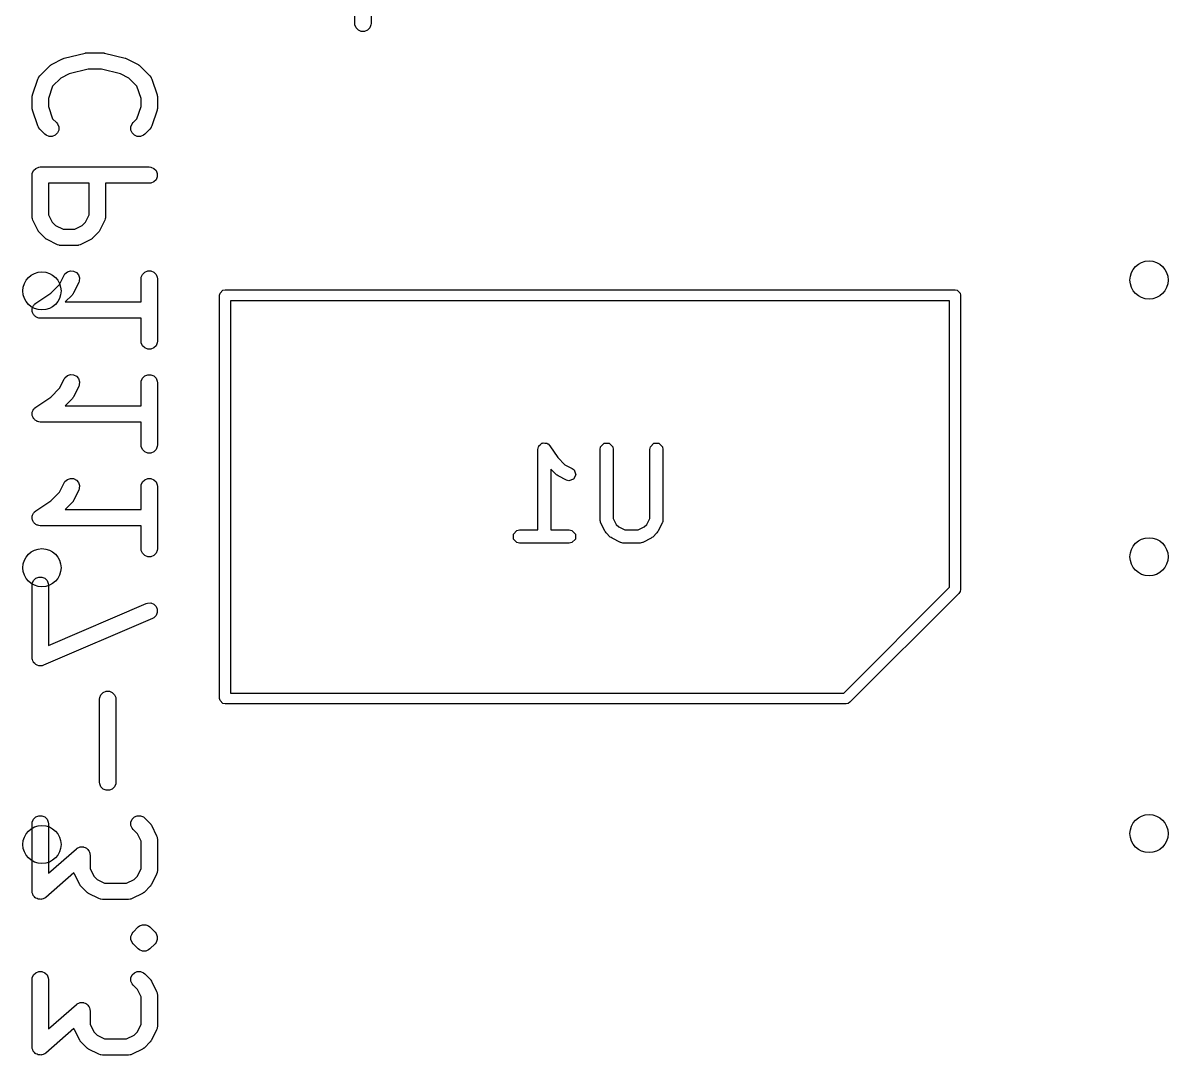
# Model space of a CAD drawing. Extents: x 0.29 to 2.1, y 0.2 to 2.1.
# Drawn here: x 1.1455 to 1.5593, y 0.2058 to 0.5787 of the extents above; entities that cross this region are included whole.
import ezdxf

# ---------------------------------------------------------------- set-up
doc = ezdxf.new("R2010")
doc.units = 0
doc.header["$MEASUREMENT"] = 0
doc.layers.add('BLACK', color=7, linetype='CONTINUOUS')

msp = doc.modelspace()

# ---------------------------------------------------------------- linework, layer by layer
at = {"layer": 'BLACK', "linetype": 'CONTINUOUS'}
for p, q in [((1.26537, 0.57855), (1.26537, 0.58123)), ((1.27128, 0.58123), (1.27128, 0.57855)), ((1.26543, 0.57798), (1.26537, 0.57855)), ((1.26587, 0.57691), (1.26543, 0.57798)), ((1.26669, 0.5761), (1.26587, 0.57691)), ((1.26775, 0.57566), (1.26669, 0.5761)), ((1.2689, 0.57566), (1.26775, 0.57566)), ((1.26997, 0.5761), (1.2689, 0.57566)), ((1.27078, 0.57691), (1.26997, 0.5761)), ((1.27122, 0.57798), (1.27078, 0.57691)), ((1.27128, 0.57855), (1.27122, 0.57798)), ((1.16042, 0.56595), (1.16792, 0.56783)), ((1.16792, 0.56783), (1.16802, 0.56784)), ((1.16802, 0.56784), (1.16806, 0.56786)), ((1.16806, 0.56786), (1.16828, 0.56788)), ((1.16828, 0.56788), (1.16849, 0.56791)), ((1.16849, 0.56791), (1.16854, 0.5679)), ((1.16854, 0.5679), (1.16864, 0.56791)), ((1.16864, 0.56791), (1.17426, 0.56791)), ((1.17426, 0.56791), (1.17436, 0.5679)), ((1.17436, 0.5679), (1.17441, 0.56791)), ((1.17441, 0.56791), (1.17462, 0.56788)), ((1.17462, 0.56788), (1.17484, 0.56786)), ((1.17484, 0.56786), (1.17488, 0.56784)), ((1.17488, 0.56784), (1.17498, 0.56783)), ((1.17498, 0.56783), (1.18248, 0.56595)), ((1.15155, 0.55955), (1.1553, 0.5633)), ((1.1553, 0.5633), (1.15553, 0.56348)), ((1.15553, 0.56348), (1.15558, 0.56354)), ((1.15558, 0.56354), (1.15567, 0.5636)), ((1.15567, 0.5636), (1.15575, 0.56367)), ((1.15575, 0.56367), (1.15582, 0.5637)), ((1.15582, 0.5637), (1.15607, 0.56385)), ((1.15607, 0.56385), (1.15982, 0.56573)), ((1.15982, 0.56573), (1.15986, 0.56574)), ((1.15986, 0.56574), (1.15988, 0.56576)), ((1.15988, 0.56576), (1.16012, 0.56584)), ((1.16012, 0.56584), (1.16036, 0.56593)), ((1.16036, 0.56593), (1.16038, 0.56594)), ((1.16038, 0.56594), (1.16042, 0.56595)), ((1.18248, 0.56595), (1.18252, 0.56594)), ((1.18252, 0.56594), (1.18254, 0.56593)), ((1.18254, 0.56593), (1.18278, 0.56584)), ((1.18278, 0.56584), (1.18302, 0.56576)), ((1.18302, 0.56576), (1.18304, 0.56574)), ((1.18304, 0.56574), (1.18308, 0.56573)), ((1.18308, 0.56573), (1.18683, 0.56385)), ((1.18683, 0.56385), (1.18708, 0.5637)), ((1.18708, 0.5637), (1.18715, 0.56367)), ((1.18715, 0.56367), (1.18723, 0.5636)), ((1.18723, 0.5636), (1.18732, 0.56354)), ((1.18732, 0.56354), (1.18737, 0.56348)), ((1.18737, 0.56348), (1.1876, 0.5633)), ((1.1876, 0.5633), (1.19135, 0.55955)), ((1.15084, 0.5584), (1.15107, 0.55892)), ((1.15107, 0.55892), (1.15114, 0.559)), ((1.15114, 0.559), (1.15118, 0.5591)), ((1.15118, 0.5591), (1.15155, 0.55955)), ((1.15914, 0.55878), (1.15622, 0.55587)), ((1.16217, 0.5603), (1.15914, 0.55878)), ((1.169, 0.56201), (1.16217, 0.5603)), ((1.1739, 0.56201), (1.169, 0.56201)), ((1.18073, 0.5603), (1.1739, 0.56201)), ((1.18376, 0.55878), (1.18073, 0.5603)), ((1.18668, 0.55587), (1.18376, 0.55878)), ((1.19135, 0.55955), (1.19171, 0.5591)), ((1.19171, 0.5591), (1.19176, 0.559)), ((1.19176, 0.559), (1.19183, 0.55892)), ((1.19183, 0.55892), (1.19206, 0.5584)), ((1.14896, 0.55277), (1.15084, 0.5584)), ((1.15622, 0.55587), (1.15472, 0.55136)), ((1.18818, 0.55136), (1.18668, 0.55587)), ((1.19206, 0.5584), (1.19394, 0.55277)), ((1.14881, 0.55184), (1.14884, 0.55213)), ((1.14881, 0.54809), (1.14881, 0.55184)), ((1.14883, 0.55221), (1.14886, 0.55231)), ((1.14884, 0.55213), (1.14883, 0.55221)), ((1.14886, 0.55231), (1.14887, 0.55241)), ((1.14887, 0.55241), (1.1489, 0.55249)), ((1.1489, 0.55249), (1.14896, 0.55277)), ((1.15472, 0.55136), (1.15472, 0.54857)), ((1.18818, 0.54857), (1.18818, 0.55136)), ((1.19394, 0.55277), (1.194, 0.55249)), ((1.194, 0.55249), (1.19403, 0.55241)), ((1.19403, 0.55241), (1.19404, 0.55231)), ((1.19404, 0.55231), (1.19406, 0.55221)), ((1.19406, 0.55221), (1.19406, 0.55213)), ((1.19406, 0.55213), (1.19409, 0.55184)), ((1.19409, 0.55184), (1.19409, 0.54809)), ((1.14884, 0.5478), (1.14881, 0.54809)), ((1.14883, 0.54772), (1.14884, 0.5478)), ((1.14886, 0.54762), (1.14883, 0.54772)), ((1.14887, 0.54751), (1.14886, 0.54762)), ((1.1489, 0.54744), (1.14887, 0.54751)), ((1.14896, 0.54715), (1.1489, 0.54744)), ((1.15084, 0.54153), (1.14896, 0.54715)), ((1.15472, 0.54857), (1.15622, 0.54406)), ((1.18668, 0.54406), (1.18818, 0.54857)), ((1.19394, 0.54715), (1.19206, 0.54153)), ((1.194, 0.54744), (1.19394, 0.54715)), ((1.19403, 0.54751), (1.194, 0.54744)), ((1.19404, 0.54762), (1.19403, 0.54751)), ((1.19406, 0.54772), (1.19404, 0.54762)), ((1.19409, 0.54809), (1.19406, 0.5478)), ((1.19406, 0.5478), (1.19406, 0.54772)), ((1.15622, 0.54406), (1.1576, 0.54268)), ((1.1576, 0.54268), (1.15797, 0.54223)), ((1.15797, 0.54223), (1.15841, 0.54116)), ((1.18449, 0.54116), (1.18493, 0.54223)), ((1.18493, 0.54223), (1.1853, 0.54268)), ((1.1853, 0.54268), (1.18668, 0.54406)), ((1.15107, 0.541), (1.15084, 0.54153)), ((1.15114, 0.54092), (1.15107, 0.541)), ((1.15118, 0.54082), (1.15114, 0.54092)), ((1.15155, 0.54038), (1.15118, 0.54082)), ((1.15343, 0.5385), (1.15155, 0.54038)), ((1.15387, 0.53813), (1.15343, 0.5385)), ((1.15494, 0.53769), (1.15387, 0.53813)), ((1.15715, 0.53813), (1.15609, 0.53769)), ((1.15797, 0.53895), (1.15715, 0.53813)), ((1.15841, 0.54001), (1.15797, 0.53895)), ((1.15841, 0.54116), (1.15841, 0.54001)), ((1.18449, 0.54001), (1.18449, 0.54116)), ((1.18493, 0.53895), (1.18449, 0.54001)), ((1.18574, 0.53813), (1.18493, 0.53895)), ((1.18681, 0.53769), (1.18574, 0.53813)), ((1.18903, 0.53813), (1.18796, 0.53769)), ((1.18947, 0.5385), (1.18903, 0.53813)), ((1.19135, 0.54038), (1.18947, 0.5385)), ((1.19171, 0.54082), (1.19135, 0.54038)), ((1.19176, 0.54092), (1.19171, 0.54082)), ((1.19183, 0.541), (1.19176, 0.54092)), ((1.19206, 0.54153), (1.19183, 0.541)), ((1.15609, 0.53769), (1.15494, 0.53769)), ((1.18796, 0.53769), (1.18681, 0.53769)), ((1.14931, 0.52536), (1.15012, 0.52617)), ((1.15012, 0.52617), (1.15119, 0.52661)), ((1.15119, 0.52661), (1.15176, 0.52667)), ((1.15176, 0.52667), (1.19113, 0.52667)), ((1.19113, 0.52667), (1.19171, 0.52661)), ((1.19171, 0.52661), (1.19278, 0.52617)), ((1.19278, 0.52617), (1.19359, 0.52536)), ((1.14881, 0.52372), (1.14887, 0.52429)), ((1.14881, 0.50872), (1.14881, 0.52372)), ((1.14887, 0.52429), (1.14931, 0.52536)), ((1.19359, 0.52208), (1.19278, 0.52126)), ((1.19359, 0.52536), (1.19403, 0.52429)), ((1.19403, 0.52314), (1.19359, 0.52208)), ((1.19403, 0.52429), (1.19403, 0.52314)), ((1.16943, 0.52076), (1.15472, 0.52076)), ((1.15472, 0.52076), (1.15472, 0.50941)), ((1.16943, 0.50941), (1.16943, 0.52076)), ((1.19113, 0.52076), (1.17534, 0.52076)), ((1.17534, 0.52076), (1.17534, 0.50872)), ((1.19171, 0.52082), (1.19113, 0.52076)), ((1.19278, 0.52126), (1.19171, 0.52082)), ((1.15472, 0.50941), (1.15607, 0.50672)), ((1.16809, 0.50672), (1.16943, 0.50941)), ((1.14887, 0.50814), (1.14881, 0.50872)), ((1.14891, 0.50804), (1.14887, 0.50814)), ((1.14892, 0.50794), (1.14891, 0.50804)), ((1.14912, 0.5074), (1.14892, 0.50794)), ((1.151, 0.50365), (1.14912, 0.5074)), ((1.15607, 0.50672), (1.15726, 0.50552)), ((1.15726, 0.50552), (1.15996, 0.50417)), ((1.16419, 0.50417), (1.16689, 0.50552)), ((1.16689, 0.50552), (1.16809, 0.50672)), ((1.17503, 0.5074), (1.17315, 0.50365)), ((1.17523, 0.50794), (1.17503, 0.5074)), ((1.17524, 0.50804), (1.17523, 0.50794)), ((1.17528, 0.50814), (1.17524, 0.50804)), ((1.17534, 0.50872), (1.17528, 0.50814)), ((1.15115, 0.5034), (1.151, 0.50365)), ((1.15118, 0.50333), (1.15115, 0.5034)), ((1.15125, 0.50325), (1.15118, 0.50333)), ((1.15131, 0.50316), (1.15125, 0.50325)), ((1.15137, 0.50311), (1.15131, 0.50316)), ((1.15155, 0.50288), (1.15137, 0.50311)), ((1.15343, 0.50101), (1.15155, 0.50288)), ((1.15365, 0.50082), (1.15343, 0.50101)), ((1.1537, 0.50076), (1.15365, 0.50082)), ((1.15379, 0.5007), (1.1537, 0.50076)), ((1.15387, 0.50064), (1.15379, 0.5007)), ((1.15996, 0.50417), (1.16419, 0.50417)), ((1.17036, 0.5007), (1.17028, 0.50064)), ((1.17045, 0.50076), (1.17036, 0.5007)), ((1.1705, 0.50082), (1.17045, 0.50076)), ((1.17073, 0.50101), (1.1705, 0.50082)), ((1.1726, 0.50288), (1.17073, 0.50101)), ((1.17279, 0.50311), (1.1726, 0.50288)), ((1.17284, 0.50316), (1.17279, 0.50311)), ((1.1729, 0.50325), (1.17284, 0.50316)), ((1.17297, 0.50333), (1.1729, 0.50325)), ((1.173, 0.5034), (1.17297, 0.50333)), ((1.17315, 0.50365), (1.173, 0.5034)), ((1.15395, 0.50061), (1.15387, 0.50064)), ((1.15419, 0.50045), (1.15395, 0.50061)), ((1.15794, 0.49858), (1.15419, 0.50045)), ((1.15848, 0.49837), (1.15794, 0.49858)), ((1.15859, 0.49836), (1.15848, 0.49837)), ((1.15869, 0.49832), (1.15859, 0.49836)), ((1.15926, 0.49827), (1.15869, 0.49832)), ((1.16489, 0.49827), (1.15926, 0.49827)), ((1.16546, 0.49832), (1.16489, 0.49827)), ((1.16556, 0.49836), (1.16546, 0.49832)), ((1.16567, 0.49837), (1.16556, 0.49836)), ((1.16621, 0.49858), (1.16567, 0.49837)), ((1.16996, 0.50045), (1.16621, 0.49858)), ((1.17021, 0.50061), (1.16996, 0.50045)), ((1.17028, 0.50064), (1.17021, 0.50061)), ((1.16068, 0.48803), (1.16155, 0.48879)), ((1.16155, 0.48879), (1.16264, 0.48915)), ((1.16264, 0.48915), (1.16379, 0.48907)), ((1.16379, 0.48907), (1.16482, 0.48855)), ((1.16482, 0.48855), (1.16558, 0.48768)), ((1.18868, 0.48786), (1.18949, 0.48868)), ((1.18949, 0.48868), (1.19056, 0.48912)), ((1.19056, 0.48912), (1.19171, 0.48912)), ((1.19171, 0.48912), (1.19278, 0.48868)), ((1.19278, 0.48868), (1.19359, 0.48786)), ((1.15551, 0.48102), (1.15871, 0.48422)), ((1.15871, 0.48422), (1.16037, 0.48754)), ((1.16037, 0.48754), (1.16068, 0.48803)), ((1.16565, 0.4849), (1.16378, 0.48115)), ((1.16558, 0.48768), (1.16594, 0.48659)), ((1.16586, 0.48544), (1.16565, 0.4849)), ((1.16594, 0.48659), (1.16586, 0.48544)), ((1.18818, 0.48622), (1.18824, 0.4868)), ((1.18818, 0.47792), (1.18818, 0.48622)), ((1.18824, 0.4868), (1.18868, 0.48786)), ((1.19359, 0.48786), (1.19403, 0.4868)), ((1.19403, 0.4868), (1.19409, 0.48622)), ((1.19409, 0.48622), (1.19409, 0.46372)), ((1.15013, 0.47743), (1.15551, 0.48102)), ((1.16323, 0.48038), (1.16077, 0.47792)), ((1.16341, 0.48061), (1.16323, 0.48038)), ((1.16347, 0.48066), (1.16341, 0.48061)), ((1.16353, 0.48075), (1.16347, 0.48066)), ((1.16359, 0.48083), (1.16353, 0.48075)), ((1.16362, 0.4809), (1.16359, 0.48083)), ((1.16378, 0.48115), (1.16362, 0.4809)), ((1.21654, 0.48031), (1.21669, 0.48107)), ((1.21654, 0.33465), (1.21654, 0.48031)), ((1.21669, 0.48107), (1.21775, 0.48213)), ((1.21775, 0.48213), (1.2185, 0.48228)), ((1.2185, 0.48228), (1.48228, 0.48228)), ((1.48228, 0.48228), (1.48304, 0.48213)), ((1.48304, 0.48213), (1.4841, 0.48107)), ((1.4841, 0.48107), (1.48425, 0.48031)), ((1.48425, 0.48031), (1.48425, 0.37402)), ((1.14898, 0.47582), (1.14904, 0.4761)), ((1.14904, 0.4761), (1.1492, 0.47635)), ((1.1492, 0.47635), (1.14931, 0.47661)), ((1.14931, 0.47661), (1.14952, 0.47682)), ((1.14952, 0.47682), (1.14968, 0.47706)), ((1.14968, 0.47706), (1.15012, 0.47742)), ((1.15012, 0.47742), (1.15012, 0.47743)), ((1.15012, 0.47743), (1.15012, 0.47743)), ((1.15012, 0.47743), (1.15013, 0.47743)), ((1.16077, 0.47792), (1.18818, 0.47792)), ((1.22047, 0.47835), (1.22047, 0.33661)), ((1.48031, 0.47835), (1.22047, 0.47835)), ((1.48031, 0.37483), (1.48031, 0.47835)), ((1.14881, 0.47497), (1.14887, 0.47526)), ((1.14887, 0.47469), (1.14881, 0.47497)), ((1.14887, 0.47555), (1.14898, 0.47582)), ((1.14887, 0.47526), (1.14887, 0.47555)), ((1.14887, 0.4744), (1.14887, 0.47469)), ((1.14898, 0.47413), (1.14887, 0.4744)), ((1.14904, 0.47384), (1.14898, 0.47413)), ((1.1492, 0.4736), (1.14904, 0.47384)), ((1.14931, 0.47333), (1.1492, 0.4736)), ((1.14951, 0.47313), (1.14931, 0.47333)), ((1.14967, 0.47289), (1.14951, 0.47313)), ((1.14992, 0.47272), (1.14967, 0.47289)), ((1.15012, 0.47252), (1.14992, 0.47272)), ((1.15039, 0.47241), (1.15012, 0.47252)), ((1.15063, 0.47225), (1.15039, 0.47241)), ((1.15092, 0.47219), (1.15063, 0.47225)), ((1.15119, 0.47208), (1.15092, 0.47219)), ((1.15176, 0.47202), (1.15119, 0.47208)), ((1.18818, 0.47202), (1.15176, 0.47202)), ((1.15176, 0.47202), (1.15176, 0.47202)), ((1.15176, 0.47202), (1.15176, 0.47202)), ((1.15176, 0.47202), (1.15176, 0.47202)), ((1.18818, 0.46372), (1.18818, 0.47202)), ((1.18824, 0.46315), (1.18818, 0.46372)), ((1.19409, 0.46372), (1.19403, 0.46315)), ((1.18868, 0.46208), (1.18824, 0.46315)), ((1.18949, 0.46127), (1.18868, 0.46208)), ((1.19056, 0.46083), (1.18949, 0.46127)), ((1.19171, 0.46083), (1.19056, 0.46083)), ((1.19278, 0.46127), (1.19171, 0.46083)), ((1.19359, 0.46208), (1.19278, 0.46127)), ((1.19403, 0.46315), (1.19359, 0.46208)), ((1.16068, 0.45054), (1.16155, 0.45129)), ((1.16155, 0.45129), (1.16264, 0.45165)), ((1.16264, 0.45165), (1.16379, 0.45157)), ((1.16379, 0.45157), (1.16482, 0.45106)), ((1.16482, 0.45106), (1.16558, 0.45019)), ((1.18868, 0.45037), (1.18949, 0.45118)), ((1.18949, 0.45118), (1.19056, 0.45162)), ((1.19056, 0.45162), (1.19171, 0.45162)), ((1.19171, 0.45162), (1.19278, 0.45118)), ((1.19278, 0.45118), (1.19359, 0.45037)), ((1.15871, 0.44672), (1.16037, 0.45005)), ((1.16037, 0.45005), (1.16068, 0.45054)), ((1.16565, 0.4474), (1.16378, 0.44366)), ((1.16558, 0.45019), (1.16594, 0.44909)), ((1.16586, 0.44795), (1.16565, 0.4474)), ((1.16594, 0.44909), (1.16586, 0.44795)), ((1.18818, 0.44873), (1.18824, 0.4493)), ((1.18818, 0.44043), (1.18818, 0.44873)), ((1.18824, 0.4493), (1.18868, 0.45037)), ((1.19359, 0.45037), (1.19403, 0.4493)), ((1.19403, 0.4493), (1.19409, 0.44873)), ((1.19409, 0.44873), (1.19409, 0.42623)), ((1.15013, 0.43993), (1.15551, 0.44352)), ((1.15551, 0.44352), (1.15871, 0.44672)), ((1.16323, 0.44289), (1.16077, 0.44043)), ((1.16341, 0.44311), (1.16323, 0.44289)), ((1.16347, 0.44317), (1.16341, 0.44311)), ((1.16353, 0.44325), (1.16347, 0.44317)), ((1.16359, 0.44334), (1.16353, 0.44325)), ((1.16362, 0.44341), (1.16359, 0.44334)), ((1.16378, 0.44366), (1.16362, 0.44341)), ((1.14898, 0.43832), (1.14904, 0.43861)), ((1.14904, 0.43861), (1.1492, 0.43885)), ((1.1492, 0.43885), (1.14931, 0.43912)), ((1.14931, 0.43912), (1.14952, 0.43932)), ((1.14952, 0.43932), (1.14968, 0.43957)), ((1.14968, 0.43957), (1.15012, 0.43993)), ((1.15012, 0.43993), (1.15012, 0.43993)), ((1.15012, 0.43993), (1.15012, 0.43993)), ((1.15012, 0.43993), (1.15013, 0.43993)), ((1.16077, 0.44043), (1.18818, 0.44043)), ((1.14881, 0.43748), (1.14887, 0.43776)), ((1.14887, 0.43719), (1.14881, 0.43748)), ((1.14887, 0.43805), (1.14898, 0.43832)), ((1.14887, 0.43776), (1.14887, 0.43805)), ((1.14887, 0.4369), (1.14887, 0.43719)), ((1.14898, 0.43663), (1.14887, 0.4369)), ((1.14904, 0.43635), (1.14898, 0.43663)), ((1.1492, 0.43611), (1.14904, 0.43635)), ((1.14931, 0.43584), (1.1492, 0.43611)), ((1.14951, 0.43563), (1.14931, 0.43584)), ((1.14967, 0.43539), (1.14951, 0.43563)), ((1.14992, 0.43523), (1.14967, 0.43539)), ((1.15012, 0.43502), (1.14992, 0.43523)), ((1.15039, 0.43491), (1.15012, 0.43502)), ((1.15063, 0.43475), (1.15039, 0.43491)), ((1.15092, 0.43469), (1.15063, 0.43475)), ((1.15119, 0.43458), (1.15092, 0.43469)), ((1.15176, 0.43452), (1.15119, 0.43458)), ((1.18818, 0.43452), (1.15176, 0.43452)), ((1.15176, 0.43452), (1.15176, 0.43452)), ((1.15176, 0.43452), (1.15176, 0.43452)), ((1.15176, 0.43452), (1.15176, 0.43452)), ((1.18818, 0.42623), (1.18818, 0.43452)), ((1.18824, 0.42565), (1.18818, 0.42623)), ((1.19409, 0.42623), (1.19403, 0.42565)), ((1.33193, 0.42597), (1.33251, 0.42635)), ((1.33251, 0.42635), (1.33299, 0.42683)), ((1.33299, 0.42683), (1.33323, 0.42683)), ((1.33323, 0.42683), (1.33344, 0.42697)), ((1.33344, 0.42697), (1.33411, 0.42683)), ((1.33411, 0.42683), (1.3348, 0.42683)), ((1.3348, 0.42683), (1.33497, 0.42666)), ((1.33497, 0.42666), (1.33521, 0.42661)), ((1.33521, 0.42661), (1.33586, 0.42596)), ((1.35421, 0.42556), (1.35549, 0.42683)), ((1.35549, 0.42683), (1.3573, 0.42683)), ((1.3573, 0.42683), (1.35858, 0.42556)), ((1.37221, 0.42556), (1.37349, 0.42683)), ((1.37349, 0.42683), (1.37529, 0.42683)), ((1.37529, 0.42683), (1.37657, 0.42556)), ((1.18868, 0.42459), (1.18824, 0.42565)), ((1.18949, 0.42377), (1.18868, 0.42459)), ((1.19056, 0.42333), (1.18949, 0.42377)), ((1.19171, 0.42333), (1.19056, 0.42333)), ((1.19278, 0.42377), (1.19171, 0.42333)), ((1.19359, 0.42459), (1.19278, 0.42377)), ((1.19403, 0.42565), (1.19359, 0.42459)), ((1.33153, 0.42465), (1.33171, 0.42556)), ((1.33153, 0.39552), (1.33153, 0.42465)), ((1.33171, 0.42556), (1.33189, 0.42573)), ((1.33189, 0.42573), (1.33193, 0.42597)), ((1.33586, 0.42596), (1.33873, 0.42166)), ((1.35403, 0.42465), (1.35421, 0.42556)), ((1.35403, 0.39915), (1.35403, 0.42465)), ((1.35858, 0.42556), (1.35876, 0.42465)), ((1.35876, 0.42465), (1.35876, 0.39971)), ((1.37203, 0.42465), (1.37221, 0.42556)), ((1.37203, 0.39971), (1.37203, 0.42465)), ((1.37657, 0.42556), (1.37675, 0.42465)), ((1.37675, 0.42465), (1.37675, 0.39915)), ((1.33873, 0.42166), (1.34129, 0.41909)), ((1.34129, 0.41909), (1.34395, 0.41777)), ((1.16068, 0.41304), (1.16155, 0.4138)), ((1.16155, 0.4138), (1.16264, 0.41416)), ((1.16264, 0.41416), (1.16379, 0.41408)), ((1.16379, 0.41408), (1.16482, 0.41356)), ((1.18949, 0.41368), (1.19056, 0.41413)), ((1.19056, 0.41413), (1.19171, 0.41413)), ((1.19171, 0.41413), (1.19278, 0.41368)), ((1.33822, 0.41548), (1.33626, 0.41745)), ((1.33626, 0.41745), (1.33626, 0.39552)), ((1.33854, 0.41527), (1.33822, 0.41548)), ((1.33884, 0.41504), (1.33854, 0.41527)), ((1.34184, 0.41354), (1.33884, 0.41504)), ((1.34444, 0.41387), (1.34273, 0.4133)), ((1.34395, 0.41777), (1.34468, 0.4172)), ((1.34525, 0.41549), (1.34444, 0.41387)), ((1.34468, 0.4172), (1.34525, 0.41549)), ((1.15871, 0.40923), (1.16037, 0.41255)), ((1.16037, 0.41255), (1.16068, 0.41304)), ((1.16565, 0.40991), (1.16378, 0.40616)), ((1.16482, 0.41356), (1.16558, 0.41269)), ((1.16558, 0.41269), (1.16594, 0.4116)), ((1.16586, 0.41045), (1.16565, 0.40991)), ((1.16594, 0.4116), (1.16586, 0.41045)), ((1.18818, 0.41123), (1.18824, 0.41181)), ((1.18818, 0.40293), (1.18818, 0.41123)), ((1.18824, 0.41181), (1.18868, 0.41287)), ((1.18868, 0.41287), (1.18949, 0.41368)), ((1.19278, 0.41368), (1.19359, 0.41287)), ((1.19359, 0.41287), (1.19403, 0.41181)), ((1.19403, 0.41181), (1.19409, 0.41123)), ((1.19409, 0.41123), (1.19409, 0.38873)), ((1.34273, 0.4133), (1.34184, 0.41354)), ((1.15013, 0.40244), (1.15551, 0.40603)), ((1.15551, 0.40603), (1.15871, 0.40923)), ((1.16341, 0.40562), (1.16323, 0.40539)), ((1.16347, 0.40567), (1.16341, 0.40562)), ((1.16353, 0.40576), (1.16347, 0.40567)), ((1.16359, 0.40584), (1.16353, 0.40576)), ((1.16362, 0.40591), (1.16359, 0.40584)), ((1.16378, 0.40616), (1.16362, 0.40591)), ((1.1492, 0.40135), (1.14931, 0.40162)), ((1.14931, 0.40162), (1.14952, 0.40183)), ((1.14952, 0.40183), (1.14968, 0.40207)), ((1.14968, 0.40207), (1.15012, 0.40243)), ((1.15012, 0.40243), (1.15012, 0.40244)), ((1.15012, 0.40244), (1.15012, 0.40244)), ((1.15012, 0.40244), (1.15013, 0.40244)), ((1.16323, 0.40539), (1.16077, 0.40293)), ((1.16077, 0.40293), (1.18818, 0.40293)), ((1.14881, 0.39998), (1.14887, 0.40027)), ((1.14887, 0.3997), (1.14881, 0.39998)), ((1.14887, 0.40056), (1.14898, 0.40083)), ((1.14887, 0.40027), (1.14887, 0.40056)), ((1.14887, 0.39941), (1.14887, 0.3997)), ((1.14898, 0.39914), (1.14887, 0.39941)), ((1.14898, 0.40083), (1.14904, 0.40111)), ((1.14904, 0.39885), (1.14898, 0.39914)), ((1.14904, 0.40111), (1.1492, 0.40135)), ((1.1492, 0.39861), (1.14904, 0.39885)), ((1.14931, 0.39834), (1.1492, 0.39861)), ((1.14951, 0.39814), (1.14931, 0.39834)), ((1.14967, 0.3979), (1.14951, 0.39814)), ((1.14992, 0.39773), (1.14967, 0.3979)), ((1.15012, 0.39753), (1.14992, 0.39773)), ((1.15039, 0.39742), (1.15012, 0.39753)), ((1.15063, 0.39725), (1.15039, 0.39742)), ((1.15092, 0.3972), (1.15063, 0.39725)), ((1.35405, 0.39904), (1.35403, 0.39915)), ((1.35404, 0.39899), (1.35405, 0.39904)), ((1.35414, 0.39862), (1.35404, 0.39899)), ((1.35421, 0.39825), (1.35414, 0.39862)), ((1.35425, 0.39821), (1.35421, 0.39825)), ((1.35428, 0.3981), (1.35425, 0.39821)), ((1.35578, 0.3951), (1.35428, 0.3981)), ((1.35876, 0.39971), (1.35983, 0.39755)), ((1.35983, 0.39755), (1.36079, 0.3966)), ((1.36999, 0.3966), (1.37095, 0.39755)), ((1.37095, 0.39755), (1.37203, 0.39971)), ((1.3765, 0.3981), (1.375, 0.3951)), ((1.37653, 0.39821), (1.3765, 0.3981)), ((1.37657, 0.39825), (1.37653, 0.39821)), ((1.37665, 0.39862), (1.37657, 0.39825)), ((1.37675, 0.39899), (1.37665, 0.39862)), ((1.37675, 0.39915), (1.37673, 0.39904)), ((1.37673, 0.39904), (1.37675, 0.39899)), ((1.15119, 0.39709), (1.15092, 0.3972)), ((1.15176, 0.39703), (1.15119, 0.39709)), ((1.18818, 0.39703), (1.15176, 0.39703)), ((1.15176, 0.39703), (1.15176, 0.39703)), ((1.15176, 0.39703), (1.15176, 0.39703)), ((1.15176, 0.39703), (1.15176, 0.39703)), ((1.18818, 0.38873), (1.18818, 0.39703)), ((1.32271, 0.39406), (1.32399, 0.39534)), ((1.32271, 0.39225), (1.32271, 0.39406)), ((1.32399, 0.39534), (1.3249, 0.39552)), ((1.3249, 0.39552), (1.33153, 0.39552)), ((1.33626, 0.39552), (1.34289, 0.39552)), ((1.34289, 0.39552), (1.3438, 0.39534)), ((1.3438, 0.39534), (1.34508, 0.39406)), ((1.34508, 0.39406), (1.34508, 0.39225)), ((1.35601, 0.3948), (1.35578, 0.3951)), ((1.35622, 0.39448), (1.35601, 0.3948)), ((1.35772, 0.39298), (1.35622, 0.39448)), ((1.36079, 0.3966), (1.36295, 0.39552)), ((1.36295, 0.39552), (1.36783, 0.39552)), ((1.36783, 0.39552), (1.36999, 0.3966)), ((1.37456, 0.39448), (1.37306, 0.39298)), ((1.37477, 0.3948), (1.37456, 0.39448)), ((1.375, 0.3951), (1.37477, 0.3948)), ((1.32399, 0.39097), (1.32271, 0.39225)), ((1.3249, 0.39079), (1.32399, 0.39097)), ((1.34289, 0.39079), (1.3249, 0.39079)), ((1.3438, 0.39097), (1.34289, 0.39079)), ((1.34508, 0.39225), (1.3438, 0.39097)), ((1.35804, 0.39277), (1.35772, 0.39298)), ((1.35834, 0.39254), (1.35804, 0.39277)), ((1.36134, 0.39104), (1.35834, 0.39254)), ((1.36145, 0.39101), (1.36134, 0.39104)), ((1.36149, 0.39097), (1.36145, 0.39101)), ((1.36186, 0.3909), (1.36149, 0.39097)), ((1.36222, 0.3908), (1.36186, 0.3909)), ((1.36228, 0.39082), (1.36222, 0.3908)), ((1.36239, 0.39079), (1.36228, 0.39082)), ((1.36839, 0.39079), (1.36239, 0.39079)), ((1.36851, 0.39082), (1.36839, 0.39079)), ((1.36856, 0.3908), (1.36851, 0.39082)), ((1.36892, 0.3909), (1.36856, 0.3908)), ((1.3693, 0.39097), (1.36892, 0.3909)), ((1.36933, 0.39101), (1.3693, 0.39097)), ((1.36945, 0.39104), (1.36933, 0.39101)), ((1.37245, 0.39254), (1.36945, 0.39104)), ((1.37275, 0.39277), (1.37245, 0.39254)), ((1.37306, 0.39298), (1.37275, 0.39277)), ((1.18824, 0.38816), (1.18818, 0.38873)), ((1.18868, 0.38709), (1.18824, 0.38816)), ((1.18949, 0.38628), (1.18868, 0.38709)), ((1.19056, 0.38584), (1.18949, 0.38628)), ((1.19171, 0.38584), (1.19056, 0.38584)), ((1.19278, 0.38628), (1.19171, 0.38584)), ((1.19359, 0.38709), (1.19278, 0.38628)), ((1.19403, 0.38816), (1.19359, 0.38709)), ((1.19409, 0.38873), (1.19403, 0.38816)), ((1.14887, 0.37619), (1.14931, 0.37725)), ((1.14931, 0.37725), (1.15012, 0.37806)), ((1.15012, 0.37806), (1.15119, 0.37851)), ((1.15119, 0.37851), (1.15234, 0.37851)), ((1.15234, 0.37851), (1.15341, 0.37806)), ((1.15341, 0.37806), (1.15422, 0.37725)), ((1.15422, 0.37725), (1.15466, 0.37619)), ((1.14881, 0.37561), (1.14887, 0.37619)), ((1.14881, 0.34936), (1.14881, 0.37561)), ((1.15466, 0.37619), (1.15472, 0.37561)), ((1.15472, 0.37561), (1.15472, 0.35384)), ((1.4421, 0.33661), (1.48031, 0.37483)), ((1.48368, 0.37262), (1.44431, 0.33325)), ((1.4841, 0.37326), (1.48368, 0.37262)), ((1.48425, 0.37402), (1.4841, 0.37326)), ((1.15472, 0.35384), (1.18997, 0.36895)), ((1.18997, 0.36895), (1.19052, 0.36912)), ((1.19052, 0.36912), (1.19168, 0.36914)), ((1.19168, 0.36914), (1.19274, 0.36871)), ((1.19274, 0.36871), (1.19357, 0.36791)), ((1.19361, 0.36463), (1.1928, 0.3638)), ((1.19357, 0.36791), (1.19402, 0.36685)), ((1.19404, 0.36569), (1.19361, 0.36463)), ((1.19402, 0.36685), (1.19404, 0.36569)), ((1.1923, 0.36352), (1.15293, 0.34665)), ((1.1928, 0.3638), (1.1923, 0.36352)), ((1.14887, 0.34879), (1.14881, 0.34936)), ((1.14888, 0.34877), (1.14887, 0.34879)), ((1.14888, 0.34875), (1.14888, 0.34877)), ((1.1491, 0.34824), (1.14888, 0.34875)), ((1.14931, 0.34772), (1.1491, 0.34824)), ((1.14932, 0.34771), (1.14931, 0.34772)), ((1.14933, 0.34769), (1.14932, 0.34771)), ((1.14973, 0.3473), (1.14933, 0.34769)), ((1.15012, 0.34691), (1.14973, 0.3473)), ((1.15014, 0.3469), (1.15012, 0.34691)), ((1.15015, 0.34689), (1.15014, 0.3469)), ((1.15067, 0.34668), (1.15015, 0.34689)), ((1.15119, 0.34647), (1.15067, 0.34668)), ((1.15121, 0.34647), (1.15119, 0.34647)), ((1.15122, 0.34646), (1.15121, 0.34647)), ((1.15178, 0.34647), (1.15122, 0.34646)), ((1.15234, 0.34647), (1.15178, 0.34647)), ((1.15236, 0.34647), (1.15234, 0.34647)), ((1.15238, 0.34647), (1.15236, 0.34647)), ((1.15293, 0.34665), (1.15238, 0.34647)), ((1.17324, 0.33494), (1.17368, 0.336)), ((1.17368, 0.336), (1.1745, 0.33682)), ((1.1745, 0.33682), (1.17556, 0.33726)), ((1.17556, 0.33726), (1.17671, 0.33726)), ((1.17671, 0.33726), (1.17778, 0.33682)), ((1.17778, 0.33682), (1.17859, 0.336)), ((1.17859, 0.336), (1.17903, 0.33494)), ((1.22047, 0.33661), (1.4421, 0.33661)), ((1.17318, 0.33436), (1.17324, 0.33494)), ((1.17318, 0.30437), (1.17318, 0.33436)), ((1.17903, 0.33494), (1.17909, 0.33436)), ((1.17909, 0.33436), (1.17909, 0.30437)), ((1.21669, 0.33389), (1.21654, 0.33465)), ((1.21775, 0.33283), (1.21669, 0.33389)), ((1.2185, 0.33268), (1.21775, 0.33283)), ((1.44291, 0.33268), (1.2185, 0.33268)), ((1.44367, 0.33283), (1.44291, 0.33268)), ((1.44431, 0.33325), (1.44367, 0.33283)), ((1.17324, 0.30379), (1.17318, 0.30437)), ((1.17368, 0.30273), (1.17324, 0.30379)), ((1.1745, 0.30191), (1.17368, 0.30273)), ((1.17859, 0.30273), (1.17778, 0.30191)), ((1.17903, 0.30379), (1.17859, 0.30273)), ((1.17909, 0.30437), (1.17903, 0.30379)), ((1.17556, 0.30147), (1.1745, 0.30191)), ((1.17671, 0.30147), (1.17556, 0.30147)), ((1.17778, 0.30191), (1.17671, 0.30147)), ((1.14881, 0.28937), (1.14887, 0.28995)), ((1.14887, 0.28995), (1.14931, 0.29101)), ((1.14931, 0.29101), (1.15012, 0.29183)), ((1.15012, 0.29183), (1.15119, 0.29227)), ((1.15119, 0.29227), (1.15234, 0.29227)), ((1.15234, 0.29227), (1.15341, 0.29183)), ((1.15341, 0.29183), (1.15422, 0.29101)), ((1.15422, 0.29101), (1.15466, 0.28995)), ((1.15466, 0.28995), (1.15472, 0.28937)), ((1.18449, 0.28995), (1.18493, 0.29101)), ((1.18449, 0.28879), (1.18449, 0.28995)), ((1.18493, 0.29101), (1.18574, 0.29183)), ((1.18574, 0.29183), (1.18681, 0.29227)), ((1.18681, 0.29227), (1.18796, 0.29227)), ((1.18796, 0.29227), (1.18903, 0.29183)), ((1.18903, 0.29183), (1.18947, 0.29146)), ((1.18947, 0.29146), (1.19135, 0.28958)), ((1.14881, 0.265), (1.14881, 0.28937)), ((1.15472, 0.28937), (1.15472, 0.27151)), ((1.18493, 0.28773), (1.18449, 0.28879)), ((1.1853, 0.28728), (1.18493, 0.28773)), ((1.18683, 0.28575), (1.1853, 0.28728)), ((1.18818, 0.28305), (1.18683, 0.28575)), ((1.19135, 0.28958), (1.19153, 0.28936)), ((1.19153, 0.28936), (1.19159, 0.28931)), ((1.19159, 0.28931), (1.19165, 0.28922)), ((1.19165, 0.28922), (1.19171, 0.28914)), ((1.19171, 0.28914), (1.19174, 0.28906)), ((1.19174, 0.28906), (1.1919, 0.28882)), ((1.1919, 0.28882), (1.19378, 0.28507)), ((1.18818, 0.27319), (1.18818, 0.28305)), ((1.19378, 0.28507), (1.19398, 0.28453)), ((1.19398, 0.28453), (1.19399, 0.28442)), ((1.19399, 0.28442), (1.19403, 0.28432)), ((1.19403, 0.28432), (1.19409, 0.28375)), ((1.19409, 0.28375), (1.19409, 0.2725)), ((1.15472, 0.27151), (1.16482, 0.28034)), ((1.16482, 0.28034), (1.16507, 0.28052)), ((1.16507, 0.28052), (1.16512, 0.28058)), ((1.16512, 0.28058), (1.16517, 0.2806)), ((1.16517, 0.2806), (1.16529, 0.28068)), ((1.16529, 0.28068), (1.16574, 0.28083)), ((1.16574, 0.28083), (1.16619, 0.28102)), ((1.16619, 0.28102), (1.16629, 0.28102)), ((1.16629, 0.28102), (1.16638, 0.28105)), ((1.16638, 0.28105), (1.16686, 0.28102)), ((1.16686, 0.28102), (1.16734, 0.28102)), ((1.16734, 0.28102), (1.16743, 0.28098)), ((1.16743, 0.28098), (1.16753, 0.28097)), ((1.16753, 0.28097), (1.16796, 0.28076)), ((1.16796, 0.28076), (1.1684, 0.28058)), ((1.1684, 0.28058), (1.16847, 0.28051)), ((1.16847, 0.28051), (1.16856, 0.28046)), ((1.16856, 0.28046), (1.16888, 0.2801)), ((1.16888, 0.2801), (1.16922, 0.27976)), ((1.16922, 0.27976), (1.16926, 0.27967)), ((1.16926, 0.27967), (1.16932, 0.27959)), ((1.16932, 0.27959), (1.16948, 0.27914)), ((1.16948, 0.27914), (1.16966, 0.2787)), ((1.16966, 0.2787), (1.16967, 0.27856)), ((1.16967, 0.27856), (1.16969, 0.2785)), ((1.16969, 0.2785), (1.16969, 0.27843)), ((1.16969, 0.27843), (1.16972, 0.27812)), ((1.16972, 0.27812), (1.16972, 0.27319)), ((1.16972, 0.27319), (1.17106, 0.2705)), ((1.18683, 0.2705), (1.18818, 0.27319)), ((1.16392, 0.27171), (1.15371, 0.26278)), ((1.16412, 0.27118), (1.16392, 0.27171)), ((1.166, 0.26743), (1.16412, 0.27118)), ((1.17106, 0.2705), (1.17226, 0.2693)), ((1.17226, 0.2693), (1.17496, 0.26795)), ((1.18294, 0.26795), (1.18564, 0.2693)), ((1.18564, 0.2693), (1.18683, 0.2705)), ((1.19378, 0.27118), (1.1919, 0.26743)), ((1.19398, 0.27172), (1.19378, 0.27118)), ((1.19399, 0.27182), (1.19398, 0.27172)), ((1.19403, 0.27192), (1.19399, 0.27182)), ((1.19409, 0.2725), (1.19403, 0.27192)), ((1.14884, 0.26469), (1.14881, 0.265)), ((1.16615, 0.26718), (1.166, 0.26743)), ((1.16618, 0.26711), (1.16615, 0.26718)), ((1.16625, 0.26703), (1.16618, 0.26711)), ((1.1663, 0.26694), (1.16625, 0.26703)), ((1.16636, 0.26689), (1.1663, 0.26694)), ((1.16655, 0.26666), (1.16636, 0.26689)), ((1.16842, 0.26478), (1.16655, 0.26666)), ((1.17496, 0.26795), (1.18294, 0.26795)), ((1.19135, 0.26666), (1.18947, 0.26478)), ((1.19153, 0.26689), (1.19135, 0.26666)), ((1.19159, 0.26694), (1.19153, 0.26689)), ((1.19165, 0.26703), (1.19159, 0.26694)), ((1.19171, 0.26711), (1.19165, 0.26703)), ((1.19174, 0.26718), (1.19171, 0.26711)), ((1.1919, 0.26743), (1.19174, 0.26718)), ((1.14884, 0.26462), (1.14884, 0.26469)), ((1.14885, 0.26456), (1.14884, 0.26462)), ((1.14887, 0.26442), (1.14885, 0.26456)), ((1.14905, 0.26398), (1.14887, 0.26442)), ((1.14921, 0.26352), (1.14905, 0.26398)), ((1.14927, 0.26345), (1.14921, 0.26352)), ((1.14931, 0.26336), (1.14927, 0.26345)), ((1.14965, 0.26302), (1.14931, 0.26336)), ((1.14996, 0.26266), (1.14965, 0.26302)), ((1.15005, 0.26261), (1.14996, 0.26266)), ((1.15012, 0.26254), (1.15005, 0.26261)), ((1.15057, 0.26236), (1.15012, 0.26254)), ((1.151, 0.26215), (1.15057, 0.26236)), ((1.1511, 0.26214), (1.151, 0.26215)), ((1.15119, 0.2621), (1.1511, 0.26214)), ((1.15167, 0.2621), (1.15119, 0.2621)), ((1.15215, 0.26207), (1.15167, 0.2621)), ((1.15224, 0.2621), (1.15215, 0.26207)), ((1.15234, 0.2621), (1.15224, 0.2621)), ((1.15278, 0.26229), (1.15234, 0.2621)), ((1.15324, 0.26244), (1.15278, 0.26229)), ((1.15335, 0.26252), (1.15324, 0.26244)), ((1.15341, 0.26254), (1.15335, 0.26252)), ((1.15346, 0.2626), (1.15341, 0.26254)), ((1.15371, 0.26278), (1.15346, 0.2626)), ((1.16865, 0.2646), (1.16842, 0.26478)), ((1.1687, 0.26454), (1.16865, 0.2646)), ((1.16879, 0.26448), (1.1687, 0.26454)), ((1.16887, 0.26442), (1.16879, 0.26448)), ((1.16894, 0.26439), (1.16887, 0.26442)), ((1.16919, 0.26423), (1.16894, 0.26439)), ((1.17294, 0.26236), (1.16919, 0.26423)), ((1.17348, 0.26215), (1.17294, 0.26236)), ((1.17359, 0.26214), (1.17348, 0.26215)), ((1.17369, 0.2621), (1.17359, 0.26214)), ((1.17426, 0.26205), (1.17369, 0.2621)), ((1.18364, 0.26205), (1.17426, 0.26205)), ((1.18421, 0.2621), (1.18364, 0.26205)), ((1.18431, 0.26214), (1.18421, 0.2621)), ((1.18442, 0.26215), (1.18431, 0.26214)), ((1.18496, 0.26236), (1.18442, 0.26215)), ((1.18871, 0.26423), (1.18496, 0.26236)), ((1.18895, 0.26439), (1.18871, 0.26423)), ((1.18903, 0.26442), (1.18895, 0.26439)), ((1.18911, 0.26448), (1.18903, 0.26442)), ((1.1892, 0.26454), (1.18911, 0.26448)), ((1.18925, 0.2646), (1.1892, 0.26454)), ((1.18947, 0.26478), (1.18925, 0.2646)), ((1.18717, 0.25209), (1.18762, 0.25246)), ((1.18762, 0.25246), (1.18868, 0.2529)), ((1.18868, 0.2529), (1.18984, 0.2529)), ((1.18984, 0.2529), (1.1909, 0.25246)), ((1.1909, 0.25246), (1.1909, 0.25246)), ((1.1909, 0.25246), (1.19135, 0.25209)), ((1.18449, 0.2487), (1.18479, 0.24942)), ((1.18449, 0.24755), (1.18449, 0.2487)), ((1.18479, 0.24942), (1.18493, 0.24977)), ((1.18493, 0.24977), (1.1853, 0.25021)), ((1.18493, 0.24977), (1.18493, 0.24977)), ((1.1853, 0.25021), (1.18717, 0.25209)), ((1.19135, 0.25209), (1.19322, 0.25021)), ((1.19322, 0.25021), (1.19359, 0.24977)), ((1.19359, 0.24977), (1.19373, 0.24942)), ((1.19373, 0.24942), (1.19403, 0.2487)), ((1.19403, 0.2487), (1.19403, 0.24755)), ((1.18493, 0.24648), (1.18449, 0.24755)), ((1.1853, 0.24604), (1.18493, 0.24648)), ((1.18493, 0.24648), (1.18493, 0.24648)), ((1.18717, 0.24416), (1.1853, 0.24604)), ((1.18762, 0.2438), (1.18717, 0.24416)), ((1.19135, 0.24416), (1.1909, 0.2438)), ((1.19322, 0.24604), (1.19135, 0.24416)), ((1.19359, 0.24648), (1.19322, 0.24604)), ((1.19403, 0.24755), (1.19359, 0.24648)), ((1.18868, 0.24335), (1.18762, 0.2438)), ((1.18984, 0.24335), (1.18868, 0.24335)), ((1.1909, 0.2438), (1.18984, 0.24335)), ((1.18984, 0.24335), (1.18984, 0.24335)), ((1.15012, 0.23558), (1.15119, 0.23602)), ((1.15119, 0.23602), (1.15234, 0.23602)), ((1.15234, 0.23602), (1.15341, 0.23558)), ((1.18574, 0.23558), (1.18681, 0.23602)), ((1.18681, 0.23602), (1.18796, 0.23602)), ((1.18796, 0.23602), (1.18903, 0.23558)), ((1.14881, 0.23313), (1.14887, 0.2337)), ((1.14881, 0.20876), (1.14881, 0.23313)), ((1.14887, 0.2337), (1.14931, 0.23477)), ((1.14931, 0.23477), (1.15012, 0.23558)), ((1.15341, 0.23558), (1.15422, 0.23477)), ((1.15422, 0.23477), (1.15466, 0.2337)), ((1.15466, 0.2337), (1.15472, 0.23313)), ((1.15472, 0.23313), (1.15472, 0.21526)), ((1.18449, 0.2337), (1.18493, 0.23477)), ((1.18449, 0.23255), (1.18449, 0.2337)), ((1.18493, 0.23149), (1.18449, 0.23255)), ((1.18493, 0.23477), (1.18574, 0.23558)), ((1.18903, 0.23558), (1.18947, 0.23522)), ((1.18947, 0.23522), (1.19135, 0.23334)), ((1.19135, 0.23334), (1.19153, 0.23311)), ((1.19153, 0.23311), (1.19159, 0.23306)), ((1.19159, 0.23306), (1.19165, 0.23297)), ((1.19165, 0.23297), (1.19171, 0.23289)), ((1.19171, 0.23289), (1.19174, 0.23282)), ((1.19174, 0.23282), (1.1919, 0.23257)), ((1.1919, 0.23257), (1.19378, 0.22882)), ((1.1853, 0.23104), (1.18493, 0.23149)), ((1.18683, 0.2295), (1.1853, 0.23104)), ((1.18818, 0.22681), (1.18683, 0.2295)), ((1.19378, 0.22882), (1.19398, 0.22828)), ((1.19398, 0.22828), (1.19399, 0.22818)), ((1.19399, 0.22818), (1.19403, 0.22808)), ((1.19403, 0.22808), (1.19409, 0.2275)), ((1.15472, 0.21526), (1.16482, 0.2241)), ((1.16482, 0.2241), (1.16507, 0.22428)), ((1.16507, 0.22428), (1.16512, 0.22433)), ((1.16512, 0.22433), (1.16517, 0.22436)), ((1.16517, 0.22436), (1.16529, 0.22444)), ((1.16529, 0.22444), (1.16574, 0.22459)), ((1.16574, 0.22459), (1.16619, 0.22477)), ((1.16619, 0.22477), (1.16629, 0.22477)), ((1.16629, 0.22477), (1.16638, 0.22481)), ((1.16638, 0.22481), (1.16686, 0.22477)), ((1.16686, 0.22477), (1.16734, 0.22477)), ((1.16734, 0.22477), (1.16743, 0.22474)), ((1.16743, 0.22474), (1.16753, 0.22473)), ((1.16753, 0.22473), (1.16796, 0.22452)), ((1.16796, 0.22452), (1.1684, 0.22433)), ((1.1684, 0.22433), (1.16847, 0.22426)), ((1.16847, 0.22426), (1.16856, 0.22422)), ((1.16856, 0.22422), (1.16888, 0.22386)), ((1.16888, 0.22386), (1.16922, 0.22352)), ((1.16922, 0.22352), (1.16926, 0.22343)), ((1.18818, 0.21695), (1.18818, 0.22681)), ((1.19409, 0.2275), (1.19409, 0.21625)), ((1.16926, 0.22343), (1.16932, 0.22335)), ((1.16932, 0.22335), (1.16948, 0.2229)), ((1.16948, 0.2229), (1.16966, 0.22245)), ((1.16966, 0.22245), (1.16967, 0.22231)), ((1.16967, 0.22231), (1.16969, 0.22226)), ((1.16969, 0.22226), (1.16969, 0.22218)), ((1.16969, 0.22218), (1.16972, 0.22188)), ((1.16972, 0.22188), (1.16972, 0.21695)), ((1.16392, 0.21547), (1.15371, 0.20653)), ((1.16412, 0.21493), (1.16392, 0.21547)), ((1.16972, 0.21695), (1.17106, 0.21425)), ((1.18683, 0.21425), (1.18818, 0.21695)), ((1.19398, 0.21547), (1.19378, 0.21493)), ((1.19399, 0.21558), (1.19398, 0.21547)), ((1.19403, 0.21568), (1.19399, 0.21558)), ((1.19409, 0.21625), (1.19403, 0.21568)), ((1.166, 0.21118), (1.16412, 0.21493)), ((1.16615, 0.21094), (1.166, 0.21118)), ((1.17106, 0.21425), (1.17226, 0.21306)), ((1.17226, 0.21306), (1.17496, 0.21171)), ((1.17496, 0.21171), (1.18294, 0.21171)), ((1.18294, 0.21171), (1.18564, 0.21306)), ((1.18564, 0.21306), (1.18683, 0.21425)), ((1.1919, 0.21118), (1.19174, 0.21094)), ((1.19378, 0.21493), (1.1919, 0.21118)), ((1.14884, 0.20845), (1.14881, 0.20876)), ((1.14884, 0.20837), (1.14884, 0.20845)), ((1.14885, 0.20832), (1.14884, 0.20837)), ((1.14887, 0.20818), (1.14885, 0.20832)), ((1.14905, 0.20774), (1.14887, 0.20818)), ((1.14921, 0.20728), (1.14905, 0.20774)), ((1.14927, 0.20721), (1.14921, 0.20728)), ((1.14931, 0.20711), (1.14927, 0.20721)), ((1.14965, 0.20678), (1.14931, 0.20711)), ((1.16618, 0.21086), (1.16615, 0.21094)), ((1.16625, 0.21078), (1.16618, 0.21086)), ((1.1663, 0.21069), (1.16625, 0.21078)), ((1.16636, 0.21064), (1.1663, 0.21069)), ((1.16655, 0.21042), (1.16636, 0.21064)), ((1.16842, 0.20854), (1.16655, 0.21042)), ((1.16865, 0.20836), (1.16842, 0.20854)), ((1.1687, 0.2083), (1.16865, 0.20836)), ((1.16879, 0.20824), (1.1687, 0.2083)), ((1.16887, 0.20817), (1.16879, 0.20824)), ((1.16894, 0.20814), (1.16887, 0.20817)), ((1.16919, 0.20799), (1.16894, 0.20814)), ((1.17294, 0.20611), (1.16919, 0.20799)), ((1.18871, 0.20799), (1.18496, 0.20611)), ((1.18895, 0.20814), (1.18871, 0.20799)), ((1.18903, 0.20817), (1.18895, 0.20814)), ((1.18911, 0.20824), (1.18903, 0.20817)), ((1.1892, 0.2083), (1.18911, 0.20824)), ((1.18925, 0.20836), (1.1892, 0.2083)), ((1.18947, 0.20854), (1.18925, 0.20836)), ((1.19135, 0.21042), (1.18947, 0.20854)), ((1.19153, 0.21064), (1.19135, 0.21042)), ((1.19159, 0.21069), (1.19153, 0.21064)), ((1.19165, 0.21078), (1.19159, 0.21069)), ((1.19171, 0.21086), (1.19165, 0.21078)), ((1.19174, 0.21094), (1.19171, 0.21086)), ((1.14996, 0.20641), (1.14965, 0.20678)), ((1.15005, 0.20637), (1.14996, 0.20641)), ((1.15012, 0.2063), (1.15005, 0.20637)), ((1.15057, 0.20612), (1.15012, 0.2063)), ((1.151, 0.2059), (1.15057, 0.20612)), ((1.1511, 0.2059), (1.151, 0.2059)), ((1.15119, 0.20586), (1.1511, 0.2059)), ((1.15167, 0.20586), (1.15119, 0.20586)), ((1.15215, 0.20583), (1.15167, 0.20586)), ((1.15224, 0.20586), (1.15215, 0.20583)), ((1.15234, 0.20586), (1.15224, 0.20586)), ((1.15278, 0.20604), (1.15234, 0.20586)), ((1.15324, 0.2062), (1.15278, 0.20604)), ((1.15335, 0.20628), (1.15324, 0.2062)), ((1.15341, 0.2063), (1.15335, 0.20628)), ((1.15346, 0.20636), (1.15341, 0.2063)), ((1.15371, 0.20653), (1.15346, 0.20636)), ((1.17348, 0.20591), (1.17294, 0.20611)), ((1.17359, 0.2059), (1.17348, 0.20591)), ((1.17369, 0.20586), (1.17359, 0.2059)), ((1.17426, 0.2058), (1.17369, 0.20586)), ((1.18364, 0.2058), (1.17426, 0.2058)), ((1.18421, 0.20586), (1.18364, 0.2058)), ((1.18431, 0.2059), (1.18421, 0.20586)), ((1.18442, 0.20591), (1.18431, 0.2059)), ((1.18496, 0.20611), (1.18442, 0.20591))]:
    msp.add_line(p, q, dxfattribs=at)
at = {"layer": 'BLACK'}
for centre in [(1.55236, 0.48583), (1.55236, 0.48583), (1.15236, 0.48189), (1.15236, 0.48189), (1.55236, 0.38583), (1.55236, 0.38583), (1.15236, 0.38189), (1.15236, 0.38189), (1.55236, 0.28583), (1.55236, 0.28583), (1.15236, 0.28189), (1.15236, 0.28189)]:
    msp.add_circle(centre, 0.00689, dxfattribs=at)

doc.saveas('drawing.dxf')
